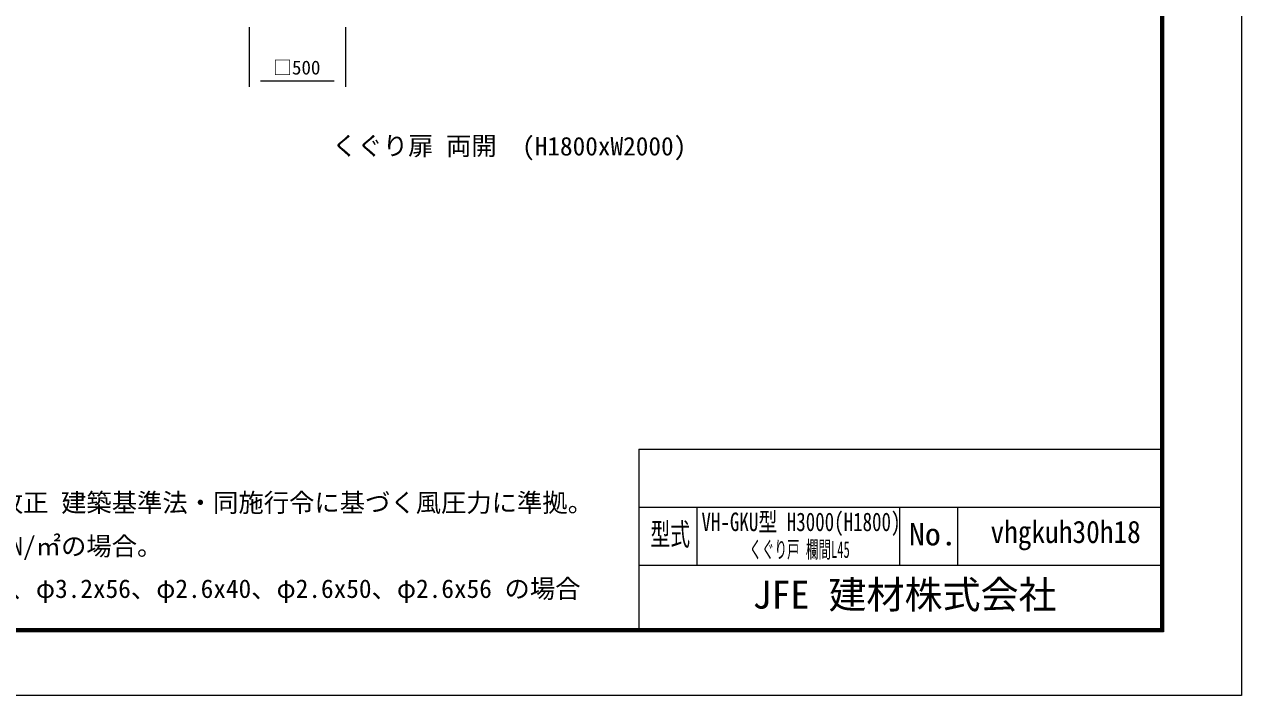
# Model space of a CAD drawing. Units: millimetres, scale not verified. Extents: x -6300 to 6300, y -4455 to 4455.
# Drawn here: x 0 to 6300, y -4455 to -982 of the extents above; entities that cross this region are included whole.
import ezdxf
from ezdxf.enums import TextEntityAlignment as Align

# ---------------------------------------------------------------- set-up
doc = ezdxf.new("R2010")
doc.units = ezdxf.units.MM
doc.header["$LTSCALE"] = 30
doc.layers.add('0-0_D-TTL', color=7, linetype='Continuous', lineweight=9)
doc.layers.add('0-3_D-STR-DIM', color=7, linetype='Continuous', lineweight=9)
doc.layers.add('0-1_D-TTL-TXT', color=7, linetype='Continuous')
doc.styles.add('ＭＳ ゴシック', font='')
doc.styles.get('ＭＳ ゴシック').set_extended_font_data('MS Gothic')

msp = doc.modelspace()

# ---------------------------------------------------------------- linework, layer by layer
at = {"layer": '0-0_D-TTL'}
for p, q in [((3180, -3180), (5880, -3180)), ((3180, -3180), (3180, -4110)), ((3180, -3480), (5880, -3480)), ((3480, -3480), (3480, -3780)), ((4530, -3480), (4530, -3780)), ((4830, -3480), (4830, -3780)), ((3180, -3780), (5880, -3780))]:
    msp.add_line(p, q, dxfattribs=at)
at = {"layer": '0-0_D-TTL', "color": 2, "lineweight": 18}
msp.add_lwpolyline([(-6300, 4455), (6300, 4455), (6300, -4455), (-6300, -4455)], close=True, dxfattribs=at)
at = {"layer": '0-0_D-TTL'}
for points in [[(-5895, 4125), (5895, 4125), (5895, -4125), (-5895, -4125)], [(-5891.25, 4121.25), (5891.25, 4121.25), (5891.25, -4121.25), (-5891.25, -4121.25)], [(-5887.5, 4117.5), (5887.5, 4117.5), (5887.5, -4117.5), (-5887.5, -4117.5)], [(-5883.75, 4113.75), (5883.75, 4113.75), (5883.75, -4113.75), (-5883.75, -4113.75)], [(-5880, 4110), (5880, 4110), (5880, -4110), (-5880, -4110)]]:
    msp.add_lwpolyline(points, close=True, dxfattribs=at)
at = {"layer": '0-3_D-STR-DIM'}
for p, q in [((1162.87, -996.59), (1162.87, -1304.43)), ((1662.87, -996.59), (1662.87, -1304.43)), ((1222.87, -1274.43), (1602.87, -1274.43))]:
    msp.add_line(p, q, dxfattribs=at)

# ---------------------------------------------------------------- texts
at = {"layer": '0-1_D-TTL-TXT', "style": 'ＭＳ ゴシック'}
for s, height, p in [('くぐり扉 両開', 96.11, (1592.6, -1686.91)), ('(H1800xW2000)', 96.11, (2575.96, -1688.91)), ('（設計条件）風荷重：昭和57年改正 建築基準法・同施行令に基づく風圧力に準拠。', 96.11, (-1972.42, -3533.29)), ('（基礎条件）長期許容地耐力98kN/㎡の場合。', 96.11, (-1972.42, -3758.29)), ('（網目寸法）φ3.2x40、φ3.2x50、φ3.2x56、φ2.6x40、φ2.6x50、φ2.6x56 の場合', 96.11, (-1972.42, -3978.29)), ('JFE 建材株式会社', 144.3, (3768.57, -4047.76))]:
    msp.add_text(s, height=height, dxfattribs=at).set_placement(p, align=Align.BOTTOM_LEFT)
for s, height, width, p in [('VH-GKU型 H3000(H1800)', 96.11, 0.75, (3504.28, -3632.39)), ('型式', 115.5, 0.65, (3240.4, -3712.2)), ('No.', 115.5, 1.05, (4578, -3712.2)), ('vhgkuh30h18', 115.5, 0.9, (5000.14, -3700.03)), ('くぐり戸 欄間L45', 86.66, 0.55, (3752.15, -3768.18))]:
    msp.add_text(s, height=height, dxfattribs=dict(at, width=width)).set_placement(p, align=Align.BOTTOM_LEFT)
at = {"layer": '0-3_D-STR-DIM', "style": 'ＭＳ ゴシック'}
msp.add_text('□500', height=72.14, dxfattribs=at).set_placement((1286.65, -1262.79), align=Align.BOTTOM_LEFT)

doc.saveas('drawing.dxf')
